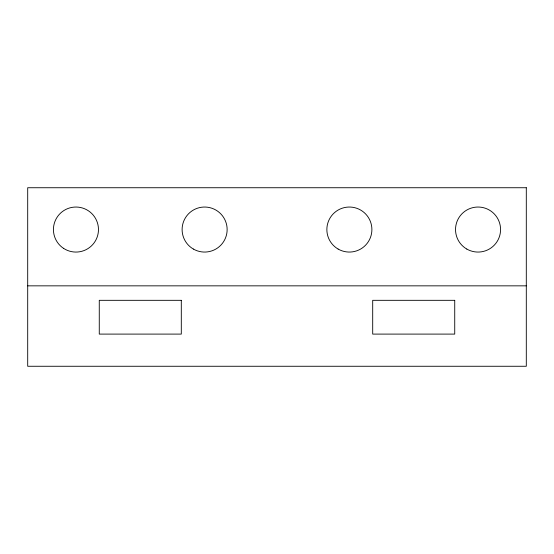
<?xml version="1.0" encoding="UTF-8"?>
<svg xmlns="http://www.w3.org/2000/svg" width="554" height="554" viewBox="0 0 554 554"><rect width="100%" height="100%" fill="white"/><g stroke="black" fill="none" stroke-linecap="round" stroke-linejoin="round"><path stroke-width="0.83" d="M27.7 285.843L526.3 285.843M526.3 187.737L27.7 187.737L27.7 366.263L526.3 366.263L526.3 187.737M181.303 300.323L99.27 300.323L99.27 334.097L181.303 334.097L181.303 300.323M454.73 300.323L372.697 300.323L372.697 334.097L454.73 334.097L454.73 300.323M63.488 248.31A22.52 22.52 0 0 0 98.425 230.97A22.52 22.52 0 0 0 65.94 209.384A22.52 22.52 0 0 0 63.488 248.31M466.787 249.051A22.52 22.52 0 0 0 500.567 229.55A22.52 22.52 0 0 0 466.787 210.049A22.52 22.52 0 0 0 466.787 249.051M338.12 249.051A22.52 22.52 0 0 0 371.893 229.55A22.52 22.52 0 0 0 338.12 210.049A22.52 22.52 0 0 0 338.12 249.051M193.367 249.051A22.52 22.52 0 0 0 227.14 229.55A22.52 22.52 0 0 0 193.367 210.049A22.52 22.52 0 0 0 193.367 249.051"/></g></svg>
